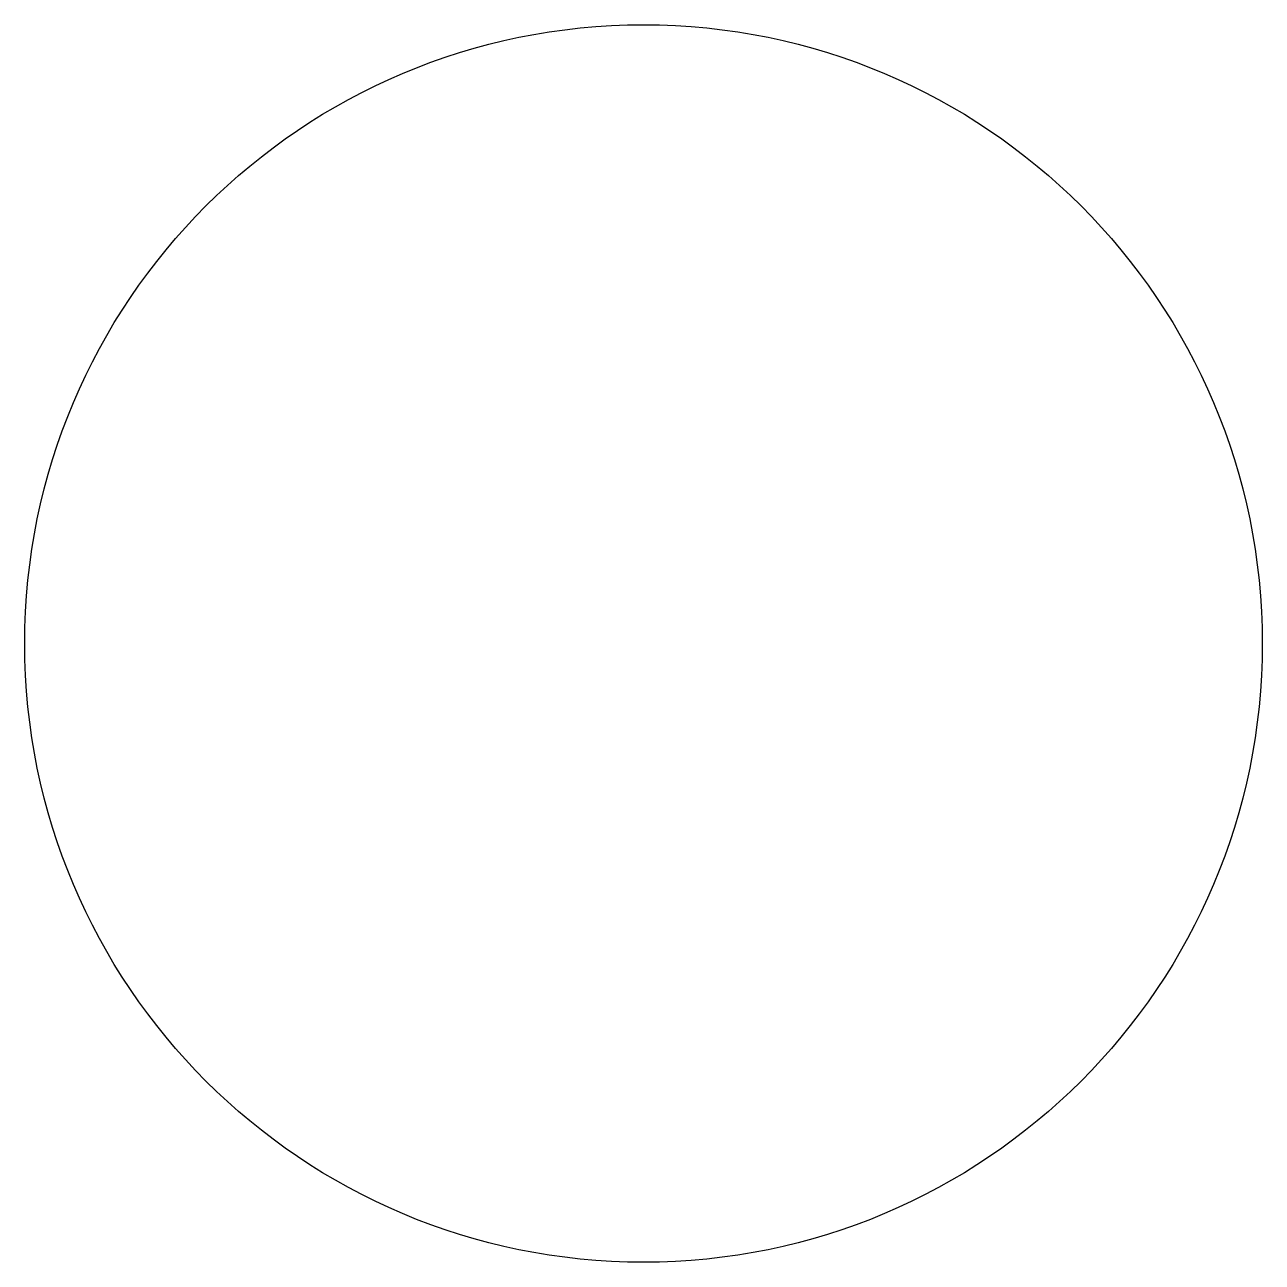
# Model space of a CAD drawing. Header units: millimetres. Extents: x 10.1 to 70.1, y 10.8 to 70.8.
import ezdxf

# ---------------------------------------------------------------- set-up
doc = ezdxf.new("R2010")
doc.units = ezdxf.units.MM
doc.header["$MEASUREMENT"] = 0

msp = doc.modelspace()

# ---------------------------------------------------------------- linework, layer by layer
msp.add_circle((40.124, 40.826), 30)

doc.saveas('drawing.dxf')
